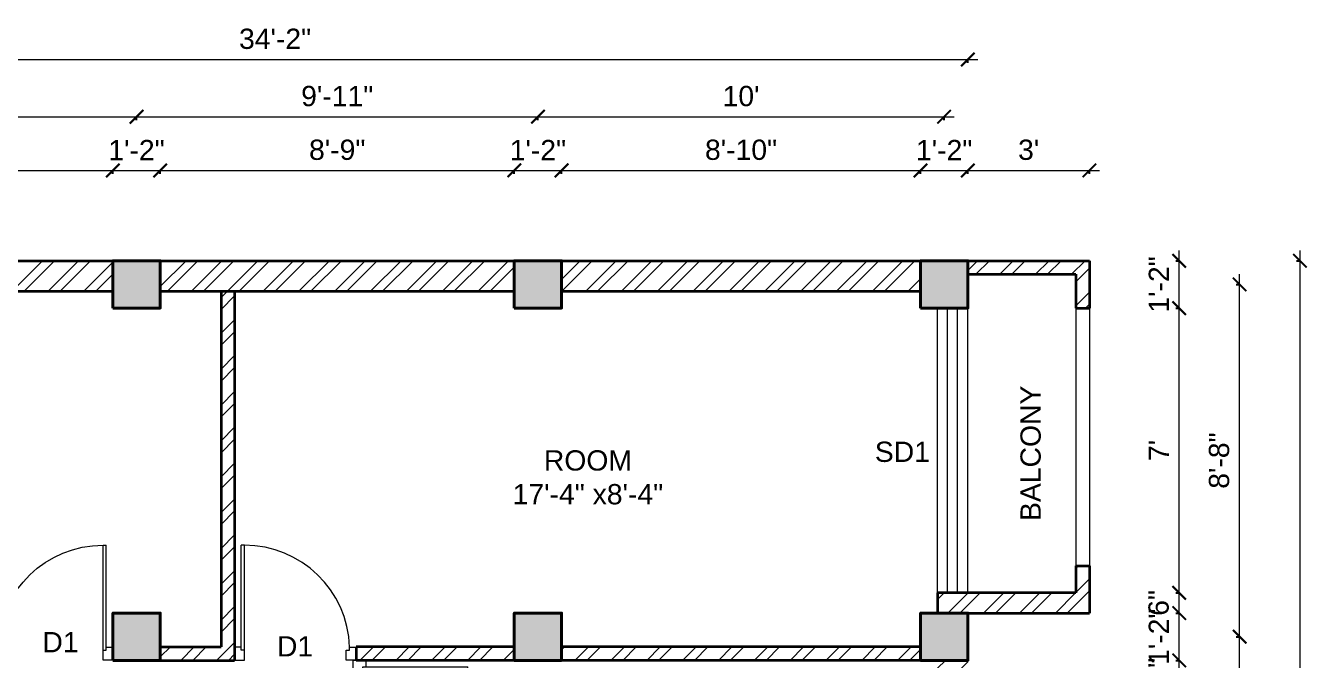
# Model space of a CAD drawing. Header units: inches. Extents: x 122663 to 154153, y 34228 to 39758.
# Drawn here: x 123268.4 to 123647.6, y 37373.9 to 37561.8 of the extents above; entities that cross this region are included whole.
import ezdxf

# ---------------------------------------------------------------- set-up
doc = ezdxf.new("R2010")
doc.units = ezdxf.units.IN
doc.header["$MEASUREMENT"] = 0
doc.header["$PDMODE"] = 35
for name, color, linetype, lineweight in [('Column', 181, 'Continuous', 40), ('Dimension', 130, 'Continuous', 9), ('Hatch', 9, 'Continuous', 9), ('Stairs', 61, 'Continuous', 18), ('TEXT', 255, 'Continuous', 35), ('Walls', 11, 'Continuous', 35), ('Windows', 151, 'Continuous', 15)]:
    doc.layers.add(name, color=color, linetype=linetype, lineweight=lineweight)
doc.styles.get("Standard").update_dxf_attribs({"font": 'arial.ttf'})
doc.dimstyles.get("Standard").update_dxf_attribs({"dimtxt": 6, "dimasz": 4, "dimexe": 0, "dimexo": 6, "dimgap": 3, "dimtad": 1, "dimdec": 0, "dimzin": 0, "dimdsep": 46, "dimlunit": 4, "dimtxsty": 'Standard', "dimblk": 'ARCHTICK', "dimcen": 0.09, "dimdle": 3, "dimclrd": 256, "dimadec": 0, "dimazin": 0, "dimtfac": 1, "dimtdec": 0, "dimtofl": 0, "dimtmove": 0, "dimatfit": 3, "dimfxl": 1, "dimfxlon": 1, "dimtolj": 1, "dimtzin": 0, "dimlwd": -1, "dimarcsym": 0})

# ---------------------------------------------------------------- blocks, each defined once
blk = doc.blocks.new('colm')
at = {"layer": 'Hatch'}
h = blk.add_hatch(color=256, dxfattribs=at)
h.dxf.hatch_style = 1
h.paths.add_polyline_path([(66705.71, 8319.73), (66705.71, 8307.73), (66717.71, 8307.73), (66717.71, 8319.73)])
at = {"layer": 'Column'}
blk.add_lwpolyline([(66705.71, 8307.73), (66717.71, 8307.73), (66717.71, 8319.73), (66705.71, 8319.73)], close=True, dxfattribs=at)
blk = doc.blocks.new('GFFGS')
at = {"layer": 'Windows'}
for p, q in [((97915.22, 19628.63), (97915.22, 19658.74)), ((97916.19, 19658.74), (97915.22, 19658.74)), ((97916.19, 19627.65), (97916.19, 19658.77)), ((97915.22, 19628.63), (97913.27, 19628.63)), ((97913.27, 19628.63), (97913.27, 19624.73)), ((97915.22, 19627.65), (97915.22, 19628.63)), ((97916.19, 19627.65), (97915.22, 19627.65)), ((97916.19, 19624.73), (97916.19, 19627.65)), ((97946.35, 19624.73), (97946.35, 19627.65)), ((97946.35, 19627.65), (97947.32, 19627.65)), ((97947.32, 19627.65), (97947.32, 19628.63)), ((97947.32, 19628.63), (97949.27, 19628.63)), ((97949.27, 19628.63), (97949.27, 19624.73)), ((97913.27, 19624.73), (97916.19, 19624.73)), ((97949.27, 19624.73), (97946.35, 19624.73))]:
    blk.add_line(p, q, dxfattribs=at)
blk.add_arc((97916.25, 19627.66), 31.08, 1.7801, 90.1235, dxfattribs=at)
blk = doc.blocks.new('_ArchTick')
at = {"color": 0, "linetype": 'ByBlock', "const_width": 0.15}
blk.add_lwpolyline([(-0.5, -0.5), (0.5, 0.5)], dxfattribs=at)
blk = doc.blocks.new('*D1239')
at = {"layer": 'Defpoints', "color": 0, "transparency": 16777216}
for p in [(123547.17, 37387.95), (123609.72, 37387.95), (123547.17, 37358.82)]:
    blk.add_point(p, dxfattribs=at)
at = {"layer": 'Dimension', "color": 0, "lineweight": -2, "transparency": 16777216}
for p, q in [((123608.72, 37387.95), (123609.72, 37387.95)), ((123608.72, 37358.82), (123609.72, 37358.82))]:
    blk.add_line(p, q, dxfattribs=at)
at = {"layer": 'Dimension', "transparency": 16777216}
blk.add_line((123609.72, 37355.82), (123609.72, 37390.95), dxfattribs=at)
at = {"layer": 'Dimension', "transparency": 16777216, "xscale": 4, "yscale": 4, "zscale": 4}
for p, rotation in [((123609.72, 37387.95), 90), ((123609.72, 37358.82), 270)]:
    blk.add_blockref('_ArchTick', p, dxfattribs=dict(at, rotation=rotation))
at = {"layer": 'Dimension', "color": 0, "lineweight": -2, "transparency": 16777216, "insert": (123603.65, 37366.38), "char_height": 6, "attachment_point": 5, "rotation": 90}
blk.add_mtext('\\A1;2\'-5"', dxfattribs=at)
blk = doc.blocks.new('*D1163')
at = {"layer": 'Defpoints', "color": 0, "transparency": 16777216}
for p in [(123547.17, 37387.95), (123609.72, 37387.95), (123547.17, 37373.95)]:
    blk.add_point(p, dxfattribs=at)
at = {"layer": 'Dimension', "color": 0, "lineweight": -2, "transparency": 16777216}
for p, q in [((123608.72, 37387.95), (123609.72, 37387.95)), ((123608.72, 37373.95), (123609.72, 37373.95))]:
    blk.add_line(p, q, dxfattribs=at)
at = {"layer": 'Dimension', "transparency": 16777216}
blk.add_line((123609.72, 37370.95), (123609.72, 37390.95), dxfattribs=at)
at = {"layer": 'Dimension', "transparency": 16777216, "xscale": 4, "yscale": 4, "zscale": 4}
for p, rotation in [((123609.72, 37387.95), 90), ((123609.72, 37373.95), 270)]:
    blk.add_blockref('_ArchTick', p, dxfattribs=dict(at, rotation=rotation))
at = {"layer": 'Dimension', "color": 0, "lineweight": -2, "transparency": 16777216, "insert": (123603.7, 37380.95), "char_height": 6, "attachment_point": 5, "rotation": 90}
blk.add_mtext('\\A1;1\'-2"', dxfattribs=at)
blk = doc.blocks.new('*D1311')
at = {"layer": 'Defpoints', "color": 0, "transparency": 16777216}
for p in [(123547.17, 37478.19), (123609.72, 37478.19), (123547.17, 37393.95)]:
    blk.add_point(p, dxfattribs=at)
at = {"layer": 'Dimension', "transparency": 16777216}
blk.add_line((123609.72, 37390.95), (123609.72, 37481.19), dxfattribs=at)
at = {"layer": 'Dimension', "color": 0, "lineweight": -2, "transparency": 16777216}
for p, q in [((123608.72, 37478.19), (123609.72, 37478.19)), ((123608.72, 37393.95), (123609.72, 37393.95))]:
    blk.add_line(p, q, dxfattribs=at)
at = {"layer": 'Dimension', "transparency": 16777216, "xscale": 4, "yscale": 4, "zscale": 4}
for p, rotation in [((123609.72, 37478.19), 90), ((123609.72, 37393.95), 270)]:
    blk.add_blockref('_ArchTick', p, dxfattribs=dict(at, rotation=rotation))
at = {"layer": 'Dimension', "color": 0, "lineweight": -2, "transparency": 16777216, "insert": (123603.72, 37436.07), "char_height": 6, "attachment_point": 5, "rotation": 90}
blk.add_mtext("\\A1;7'", dxfattribs=at)
blk = doc.blocks.new('*D1164')
at = {"layer": 'Defpoints', "color": 0, "transparency": 16777216}
for p in [(123547.17, 37492.19), (123609.72, 37492.19), (123547.17, 37478.19)]:
    blk.add_point(p, dxfattribs=at)
at = {"layer": 'Dimension', "transparency": 16777216}
blk.add_line((123609.72, 37475.19), (123609.72, 37495.19), dxfattribs=at)
at = {"layer": 'Dimension', "color": 0, "lineweight": -2, "transparency": 16777216}
for p, q in [((123608.72, 37492.19), (123609.72, 37492.19)), ((123608.72, 37478.19), (123609.72, 37478.19))]:
    blk.add_line(p, q, dxfattribs=at)
at = {"layer": 'Dimension', "transparency": 16777216, "xscale": 4, "yscale": 4, "zscale": 4}
for p, rotation in [((123609.72, 37492.19), 90), ((123609.72, 37478.19), 270)]:
    blk.add_blockref('_ArchTick', p, dxfattribs=dict(at, rotation=rotation))
at = {"layer": 'Dimension', "color": 0, "lineweight": -2, "transparency": 16777216, "insert": (123603.7, 37485.19), "char_height": 6, "attachment_point": 5, "rotation": 90}
blk.add_mtext('\\A1;1\'-2"', dxfattribs=at)
blk = doc.blocks.new('*D1312')
at = {"layer": 'Defpoints', "color": 0, "transparency": 16777216}
for p in [(123547.17, 37380.95), (123627.6, 37380.95), (123547.17, 37246.7)]:
    blk.add_point(p, dxfattribs=at)
at = {"layer": 'Dimension', "transparency": 16777216}
blk.add_line((123627.6, 37243.7), (123627.6, 37383.95), dxfattribs=at)
at = {"layer": 'Dimension', "color": 0, "lineweight": -2, "transparency": 16777216}
for p, q in [((123626.6, 37380.95), (123627.6, 37380.95)), ((123626.6, 37246.7), (123627.6, 37246.7))]:
    blk.add_line(p, q, dxfattribs=at)
at = {"layer": 'Dimension', "transparency": 16777216, "xscale": 4, "yscale": 4, "zscale": 4}
for p, rotation in [((123627.6, 37380.95), 90), ((123627.6, 37246.7), 270)]:
    blk.add_blockref('_ArchTick', p, dxfattribs=dict(at, rotation=rotation))
at = {"layer": 'Dimension', "color": 0, "lineweight": -2, "transparency": 16777216, "insert": (123621.59, 37313.82), "char_height": 6, "attachment_point": 5, "rotation": 90}
blk.add_mtext('\\A1;11\'-2"', dxfattribs=at)
blk = doc.blocks.new('*D1313')
at = {"layer": 'Defpoints', "color": 0, "transparency": 16777216}
for p in [(123547.17, 37485.19), (123627.6, 37485.19), (123547.17, 37380.95)]:
    blk.add_point(p, dxfattribs=at)
at = {"layer": 'Dimension', "transparency": 16777216}
blk.add_line((123627.6, 37377.95), (123627.6, 37488.19), dxfattribs=at)
at = {"layer": 'Dimension', "color": 0, "lineweight": -2, "transparency": 16777216}
for p, q in [((123626.6, 37485.19), (123627.6, 37485.19)), ((123626.6, 37380.95), (123627.6, 37380.95))]:
    blk.add_line(p, q, dxfattribs=at)
at = {"layer": 'Dimension', "transparency": 16777216, "xscale": 4, "yscale": 4, "zscale": 4}
for p, rotation in [((123627.6, 37485.19), 90), ((123627.6, 37380.95), 270)]:
    blk.add_blockref('_ArchTick', p, dxfattribs=dict(at, rotation=rotation))
at = {"layer": 'Dimension', "color": 0, "lineweight": -2, "transparency": 16777216, "insert": (123621.54, 37433.07), "char_height": 6, "attachment_point": 5, "rotation": 90}
blk.add_mtext('\\A1;8\'-8"', dxfattribs=at)
blk = doc.blocks.new('*D1314')
at = {"layer": 'Defpoints', "color": 0, "transparency": 16777216}
for p in [(123547.17, 37492.19), (123547.17, 37239.7), (123645.44, 37239.7)]:
    blk.add_point(p, dxfattribs=at)
at = {"layer": 'Dimension', "transparency": 16777216}
blk.add_line((123645.44, 37495.19), (123645.44, 37236.7), dxfattribs=at)
at = {"layer": 'Dimension', "color": 0, "lineweight": -2, "transparency": 16777216}
for p, q in [((123644.44, 37492.19), (123645.44, 37492.19)), ((123644.44, 37239.7), (123645.44, 37239.7))]:
    blk.add_line(p, q, dxfattribs=at)
at = {"layer": 'Dimension', "transparency": 16777216, "xscale": 4, "yscale": 4, "zscale": 4}
for p, rotation in [((123645.44, 37492.19), 90), ((123645.44, 37239.7), 270)]:
    blk.add_blockref('_ArchTick', p, dxfattribs=dict(at, rotation=rotation))
at = {"layer": 'Dimension', "color": 0, "lineweight": -2, "transparency": 16777216, "insert": (123639.42, 37365.95), "char_height": 6, "attachment_point": 5, "rotation": 90}
blk.add_mtext("\\A1;21'", dxfattribs=at)
blk = doc.blocks.new('*D1316')
at = {"layer": 'Defpoints', "color": 0, "transparency": 16777216}
for p in [(123294.17, 37518.94), (123151.17, 37492.19), (123294.17, 37492.19)]:
    blk.add_point(p, dxfattribs=at)
at = {"layer": 'Dimension', "transparency": 16777216}
blk.add_line((123148.17, 37518.94), (123297.17, 37518.94), dxfattribs=at)
at = {"layer": 'Dimension', "color": 0, "lineweight": -2, "transparency": 16777216}
for p, q in [((123151.17, 37517.94), (123151.17, 37518.94)), ((123294.17, 37517.94), (123294.17, 37518.94))]:
    blk.add_line(p, q, dxfattribs=at)
at = {"layer": 'Dimension', "transparency": 16777216, "xscale": 4, "yscale": 4, "zscale": 4, "rotation": 180}
blk.add_blockref('_ArchTick', (123151.17, 37518.94), dxfattribs=at)
at = {"layer": 'Dimension', "transparency": 16777216, "xscale": 4, "yscale": 4, "zscale": 4}
blk.add_blockref('_ArchTick', (123294.17, 37518.94), dxfattribs=at)
at = {"layer": 'Dimension', "color": 0, "lineweight": -2, "transparency": 16777216, "insert": (123222.67, 37524.96), "char_height": 6, "attachment_point": 5}
blk.add_mtext('\\A1;11\'-11"', dxfattribs=at)
blk = doc.blocks.new('*D1317')
at = {"layer": 'Defpoints', "color": 0, "transparency": 16777216}
for p in [(123308.17, 37518.94), (123294.17, 37492.19), (123308.17, 37492.19)]:
    blk.add_point(p, dxfattribs=at)
at = {"layer": 'Dimension', "transparency": 16777216}
blk.add_line((123291.17, 37518.94), (123311.17, 37518.94), dxfattribs=at)
at = {"layer": 'Dimension', "color": 0, "lineweight": -2, "transparency": 16777216}
for p, q in [((123294.17, 37517.94), (123294.17, 37518.94)), ((123308.17, 37517.94), (123308.17, 37518.94))]:
    blk.add_line(p, q, dxfattribs=at)
at = {"layer": 'Dimension', "transparency": 16777216, "xscale": 4, "yscale": 4, "zscale": 4, "rotation": 180}
blk.add_blockref('_ArchTick', (123294.17, 37518.94), dxfattribs=at)
at = {"layer": 'Dimension', "transparency": 16777216, "xscale": 4, "yscale": 4, "zscale": 4}
blk.add_blockref('_ArchTick', (123308.17, 37518.94), dxfattribs=at)
at = {"layer": 'Dimension', "color": 0, "lineweight": -2, "transparency": 16777216, "insert": (123301.17, 37524.96), "char_height": 6, "attachment_point": 5}
blk.add_mtext('\\A1;1\'-2"', dxfattribs=at)
blk = doc.blocks.new('*D1318')
at = {"layer": 'Defpoints', "color": 0, "transparency": 16777216}
for p in [(123412.95, 37518.94), (123308.17, 37492.19), (123412.95, 37492.19)]:
    blk.add_point(p, dxfattribs=at)
at = {"layer": 'Dimension', "transparency": 16777216}
blk.add_line((123305.17, 37518.94), (123415.95, 37518.94), dxfattribs=at)
at = {"layer": 'Dimension', "color": 0, "lineweight": -2, "transparency": 16777216}
for p, q in [((123308.17, 37517.94), (123308.17, 37518.94)), ((123412.95, 37517.94), (123412.95, 37518.94))]:
    blk.add_line(p, q, dxfattribs=at)
at = {"layer": 'Dimension', "transparency": 16777216, "xscale": 4, "yscale": 4, "zscale": 4, "rotation": 180}
blk.add_blockref('_ArchTick', (123308.17, 37518.94), dxfattribs=at)
at = {"layer": 'Dimension', "transparency": 16777216, "xscale": 4, "yscale": 4, "zscale": 4}
blk.add_blockref('_ArchTick', (123412.95, 37518.94), dxfattribs=at)
at = {"layer": 'Dimension', "color": 0, "lineweight": -2, "transparency": 16777216, "insert": (123360.56, 37525.01), "char_height": 6, "attachment_point": 5}
blk.add_mtext('\\A1;8\'-9"', dxfattribs=at)
blk = doc.blocks.new('*D1319')
at = {"layer": 'Defpoints', "color": 0, "transparency": 16777216}
for p in [(123426.95, 37518.94), (123412.95, 37492.19), (123426.95, 37492.19)]:
    blk.add_point(p, dxfattribs=at)
at = {"layer": 'Dimension', "transparency": 16777216}
blk.add_line((123409.95, 37518.94), (123429.95, 37518.94), dxfattribs=at)
at = {"layer": 'Dimension', "color": 0, "lineweight": -2, "transparency": 16777216}
for p, q in [((123412.95, 37517.94), (123412.95, 37518.94)), ((123426.95, 37517.94), (123426.95, 37518.94))]:
    blk.add_line(p, q, dxfattribs=at)
at = {"layer": 'Dimension', "transparency": 16777216, "xscale": 4, "yscale": 4, "zscale": 4, "rotation": 180}
blk.add_blockref('_ArchTick', (123412.95, 37518.94), dxfattribs=at)
at = {"layer": 'Dimension', "transparency": 16777216, "xscale": 4, "yscale": 4, "zscale": 4}
blk.add_blockref('_ArchTick', (123426.95, 37518.94), dxfattribs=at)
at = {"layer": 'Dimension', "color": 0, "lineweight": -2, "transparency": 16777216, "insert": (123419.95, 37524.96), "char_height": 6, "attachment_point": 5}
blk.add_mtext('\\A1;1\'-2"', dxfattribs=at)
blk = doc.blocks.new('*D1320')
at = {"layer": 'Defpoints', "color": 0, "transparency": 16777216}
for p in [(123533.17, 37518.94), (123426.95, 37492.19), (123533.17, 37492.19)]:
    blk.add_point(p, dxfattribs=at)
at = {"layer": 'Dimension', "transparency": 16777216}
blk.add_line((123423.95, 37518.94), (123536.17, 37518.94), dxfattribs=at)
at = {"layer": 'Dimension', "color": 0, "lineweight": -2, "transparency": 16777216}
for p, q in [((123426.95, 37517.94), (123426.95, 37518.94)), ((123533.17, 37517.94), (123533.17, 37518.94))]:
    blk.add_line(p, q, dxfattribs=at)
at = {"layer": 'Dimension', "transparency": 16777216, "xscale": 4, "yscale": 4, "zscale": 4, "rotation": 180}
blk.add_blockref('_ArchTick', (123426.95, 37518.94), dxfattribs=at)
at = {"layer": 'Dimension', "transparency": 16777216, "xscale": 4, "yscale": 4, "zscale": 4}
blk.add_blockref('_ArchTick', (123533.17, 37518.94), dxfattribs=at)
at = {"layer": 'Dimension', "color": 0, "lineweight": -2, "transparency": 16777216, "insert": (123480.06, 37525.01), "char_height": 6, "attachment_point": 5}
blk.add_mtext('\\A1;8\'-10"', dxfattribs=at)
blk = doc.blocks.new('*D1321')
at = {"layer": 'Defpoints', "color": 0, "transparency": 16777216}
for p in [(123547.17, 37518.94), (123533.17, 37492.19), (123547.17, 37492.19)]:
    blk.add_point(p, dxfattribs=at)
at = {"layer": 'Dimension', "transparency": 16777216}
blk.add_line((123530.17, 37518.94), (123550.17, 37518.94), dxfattribs=at)
at = {"layer": 'Dimension', "color": 0, "lineweight": -2, "transparency": 16777216}
for p, q in [((123533.17, 37517.94), (123533.17, 37518.94)), ((123547.17, 37517.94), (123547.17, 37518.94))]:
    blk.add_line(p, q, dxfattribs=at)
at = {"layer": 'Dimension', "transparency": 16777216, "xscale": 4, "yscale": 4, "zscale": 4, "rotation": 180}
blk.add_blockref('_ArchTick', (123533.17, 37518.94), dxfattribs=at)
at = {"layer": 'Dimension', "transparency": 16777216, "xscale": 4, "yscale": 4, "zscale": 4}
blk.add_blockref('_ArchTick', (123547.17, 37518.94), dxfattribs=at)
at = {"layer": 'Dimension', "color": 0, "lineweight": -2, "transparency": 16777216, "insert": (123540.17, 37524.96), "char_height": 6, "attachment_point": 5}
blk.add_mtext('\\A1;1\'-2"', dxfattribs=at)
blk = doc.blocks.new('*D1322')
at = {"layer": 'Defpoints', "color": 0, "transparency": 16777216}
for p in [(123301.17, 37534.83), (123144.17, 37492.19), (123301.17, 37492.19)]:
    blk.add_point(p, dxfattribs=at)
at = {"layer": 'Dimension', "transparency": 16777216}
blk.add_line((123141.17, 37534.83), (123304.17, 37534.83), dxfattribs=at)
at = {"layer": 'Dimension', "color": 0, "lineweight": -2, "transparency": 16777216}
for p, q in [((123144.17, 37533.83), (123144.17, 37534.83)), ((123301.17, 37533.83), (123301.17, 37534.83))]:
    blk.add_line(p, q, dxfattribs=at)
at = {"layer": 'Dimension', "transparency": 16777216, "xscale": 4, "yscale": 4, "zscale": 4, "rotation": 180}
blk.add_blockref('_ArchTick', (123144.17, 37534.83), dxfattribs=at)
at = {"layer": 'Dimension', "transparency": 16777216, "xscale": 4, "yscale": 4, "zscale": 4}
blk.add_blockref('_ArchTick', (123301.17, 37534.83), dxfattribs=at)
at = {"layer": 'Dimension', "color": 0, "lineweight": -2, "transparency": 16777216, "insert": (123222.67, 37540.9), "char_height": 6, "attachment_point": 5}
blk.add_mtext('\\A1;13\'-1"', dxfattribs=at)
blk = doc.blocks.new('*D1323')
at = {"layer": 'Defpoints', "color": 0, "transparency": 16777216}
for p in [(123419.95, 37534.83), (123301.17, 37492.19), (123419.95, 37492.19)]:
    blk.add_point(p, dxfattribs=at)
at = {"layer": 'Dimension', "transparency": 16777216}
blk.add_line((123298.17, 37534.83), (123422.95, 37534.83), dxfattribs=at)
at = {"layer": 'Dimension', "color": 0, "lineweight": -2, "transparency": 16777216}
for p, q in [((123301.17, 37533.83), (123301.17, 37534.83)), ((123419.95, 37533.83), (123419.95, 37534.83))]:
    blk.add_line(p, q, dxfattribs=at)
at = {"layer": 'Dimension', "transparency": 16777216, "xscale": 4, "yscale": 4, "zscale": 4, "rotation": 180}
blk.add_blockref('_ArchTick', (123301.17, 37534.83), dxfattribs=at)
at = {"layer": 'Dimension', "transparency": 16777216, "xscale": 4, "yscale": 4, "zscale": 4}
blk.add_blockref('_ArchTick', (123419.95, 37534.83), dxfattribs=at)
at = {"layer": 'Dimension', "color": 0, "lineweight": -2, "transparency": 16777216, "insert": (123360.56, 37540.9), "char_height": 6, "attachment_point": 5}
blk.add_mtext('\\A1;9\'-11"', dxfattribs=at)
blk = doc.blocks.new('*D1324')
at = {"layer": 'Defpoints', "color": 0, "transparency": 16777216}
for p in [(123540.17, 37534.83), (123419.95, 37492.19), (123540.17, 37492.19)]:
    blk.add_point(p, dxfattribs=at)
at = {"layer": 'Dimension', "transparency": 16777216}
blk.add_line((123416.95, 37534.83), (123543.17, 37534.83), dxfattribs=at)
at = {"layer": 'Dimension', "color": 0, "lineweight": -2, "transparency": 16777216}
for p, q in [((123419.95, 37533.83), (123419.95, 37534.83)), ((123540.17, 37533.83), (123540.17, 37534.83))]:
    blk.add_line(p, q, dxfattribs=at)
at = {"layer": 'Dimension', "transparency": 16777216, "xscale": 4, "yscale": 4, "zscale": 4, "rotation": 180}
blk.add_blockref('_ArchTick', (123419.95, 37534.83), dxfattribs=at)
at = {"layer": 'Dimension', "transparency": 16777216, "xscale": 4, "yscale": 4, "zscale": 4}
blk.add_blockref('_ArchTick', (123540.17, 37534.83), dxfattribs=at)
at = {"layer": 'Dimension', "color": 0, "lineweight": -2, "transparency": 16777216, "insert": (123480.06, 37540.9), "char_height": 6, "attachment_point": 5}
blk.add_mtext("\\A1;10'", dxfattribs=at)
blk = doc.blocks.new('*D1165')
at = {"layer": 'Defpoints', "color": 0, "transparency": 16777216}
for p in [(123547.17, 37551.78), (123137.17, 37492.19), (123547.17, 37492.19)]:
    blk.add_point(p, dxfattribs=at)
at = {"layer": 'Dimension', "transparency": 16777216}
blk.add_line((123134.17, 37551.78), (123550.17, 37551.78), dxfattribs=at)
at = {"layer": 'Dimension', "color": 0, "lineweight": -2, "transparency": 16777216}
for p, q in [((123137.17, 37550.78), (123137.17, 37551.78)), ((123547.17, 37550.78), (123547.17, 37551.78))]:
    blk.add_line(p, q, dxfattribs=at)
at = {"layer": 'Dimension', "transparency": 16777216, "xscale": 4, "yscale": 4, "zscale": 4, "rotation": 180}
blk.add_blockref('_ArchTick', (123137.17, 37551.78), dxfattribs=at)
at = {"layer": 'Dimension', "transparency": 16777216, "xscale": 4, "yscale": 4, "zscale": 4}
blk.add_blockref('_ArchTick', (123547.17, 37551.78), dxfattribs=at)
at = {"layer": 'Dimension', "color": 0, "lineweight": -2, "transparency": 16777216, "insert": (123342.17, 37557.85), "char_height": 6, "attachment_point": 5}
blk.add_mtext('\\A1;34\'-2"', dxfattribs=at)
blk = doc.blocks.new('*D1362')
at = {"layer": 'Defpoints', "color": 0, "transparency": 16777216}
for p in [(123583.17, 37518.94), (123547.17, 37492.19), (123583.17, 37492.19)]:
    blk.add_point(p, dxfattribs=at)
at = {"layer": 'Dimension', "transparency": 16777216}
blk.add_line((123544.17, 37518.94), (123586.17, 37518.94), dxfattribs=at)
at = {"layer": 'Dimension', "color": 0, "lineweight": -2, "transparency": 16777216}
for p, q in [((123547.17, 37517.94), (123547.17, 37518.94)), ((123583.17, 37517.94), (123583.17, 37518.94))]:
    blk.add_line(p, q, dxfattribs=at)
at = {"layer": 'Dimension', "transparency": 16777216, "xscale": 4, "yscale": 4, "zscale": 4, "rotation": 180}
blk.add_blockref('_ArchTick', (123547.17, 37518.94), dxfattribs=at)
at = {"layer": 'Dimension', "transparency": 16777216, "xscale": 4, "yscale": 4, "zscale": 4}
blk.add_blockref('_ArchTick', (123583.17, 37518.94), dxfattribs=at)
at = {"layer": 'Dimension', "color": 0, "lineweight": -2, "transparency": 16777216, "insert": (123565.17, 37525.01), "char_height": 6, "attachment_point": 5}
blk.add_mtext("\\A1;3'", dxfattribs=at)
blk = doc.blocks.new('*D1419')
at = {"layer": 'Defpoints', "color": 0, "transparency": 16777216}
for p in [(123538.17, 37393.95), (123609.72, 37393.95), (123547.17, 37387.95)]:
    blk.add_point(p, dxfattribs=at)
at = {"layer": 'Dimension', "transparency": 16777216}
blk.add_line((123609.72, 37384.95), (123609.72, 37396.95), dxfattribs=at)
at = {"layer": 'Dimension', "color": 0, "lineweight": -2, "transparency": 16777216}
for p, q in [((123608.72, 37393.95), (123609.72, 37393.95)), ((123608.72, 37387.95), (123609.72, 37387.95))]:
    blk.add_line(p, q, dxfattribs=at)
at = {"layer": 'Dimension', "transparency": 16777216, "xscale": 4, "yscale": 4, "zscale": 4}
for p, rotation in [((123609.72, 37393.95), 90), ((123609.72, 37387.95), 270)]:
    blk.add_blockref('_ArchTick', p, dxfattribs=dict(at, rotation=rotation))
at = {"layer": 'Dimension', "color": 0, "lineweight": -2, "transparency": 16777216, "insert": (123603.65, 37390.95), "char_height": 6, "attachment_point": 5, "rotation": 90}
blk.add_mtext('\\A1;6"', dxfattribs=at)

msp = doc.modelspace()

# ---------------------------------------------------------------- hatches: boundary and pattern name
at = {"layer": 'Hatch'}
h = msp.add_hatch(dxfattribs=at)
h.set_pattern_fill('ANSI32', color=256, scale=20)
h.set_pattern_definition([(45, (31061.1034, 52.399), (-5.30330086, 5.30330086), []), (45, (31064.639, 52.399), (-5.30330086, 5.30330086), [])])
h.paths.add_polyline_path([(123146.17, 37253.7), (123137.17, 37253.7), (123137.17, 37289.82), (123146.17, 37289.82)])
h.paths.add_polyline_path([(123294.17, 37239.7), (123151.17, 37239.7), (123151.17, 37248.7), (123294.17, 37248.7)])
h.paths.add_polyline_path([(123412.95, 37239.7), (123308.17, 37239.7), (123308.17, 37248.7), (123365.17, 37248.7), (123365.17, 37326.95), (123338.17, 37326.95), (123338.17, 37330.31), (123338.17, 37330.95), (123365.17, 37330.95), (123365.17, 37337.95), (123369.17, 37337.95), (123369.17, 37248.7), (123412.95, 37248.7)])
h.paths.add_polyline_path([(123533.17, 37239.7), (123426.95, 37239.7), (123426.95, 37248.7), (123533.17, 37248.7)])
h.paths.add_polyline_path([(123583.17, 37239.7), (123547.17, 37239.7), (123547.17, 37253.7), (123583.17, 37253.7)])
h.paths.add_polyline_path([(123547.17, 37253.7), (123538.17, 37253.7), (123538.17, 37268.82), (123547.17, 37268.82)])
h.paths.add_polyline_path([(123533.17, 37373.95), (123426.95, 37373.95), (123426.95, 37377.95), (123533.17, 37377.95)])
h.paths.add_polyline_path([(123547.17, 37358.82), (123538.17, 37358.82), (123538.17, 37373.95), (123547.17, 37373.95)])
h.paths.add_polyline_path([(123412.95, 37373.95), (123366.17, 37373.95), (123366.17, 37377.95), (123412.95, 37377.95)])
h.paths.add_polyline_path([(123412.95, 37483.19), (123308.17, 37483.19), (123308.17, 37492.19), (123412.95, 37492.19)])
h.paths.add_polyline_path([(123533.17, 37483.19), (123426.95, 37483.19), (123426.95, 37492.19), (123533.17, 37492.19)])
h.paths.add_polyline_path([(123294.17, 37483.19), (123151.17, 37483.19), (123151.17, 37492.19), (123294.17, 37492.19)])
h.paths.add_polyline_path([(123330.17, 37373.95), (123308.17, 37373.95), (123308.17, 37377.95), (123326.17, 37377.95), (123326.17, 37483.19), (123330.17, 37483.19)])
h.paths.add_polyline_path([(123258.17, 37373.95), (123151.17, 37373.95), (123151.17, 37377.95), (123258.17, 37377.95)])
h.paths.add_polyline_path([(123146.17, 37355.88), (123137.17, 37355.88), (123137.17, 37373.95), (123146.17, 37373.95)])
h.paths.add_polyline_path([(123146.17, 37337.82), (123137.17, 37337.82), (123137.17, 37355.88), (123146.17, 37355.88)])
h.paths.add_polyline_path([(123308.17, 37289.7), (123304.17, 37289.7), (123304.17, 37330.95), (123308.17, 37330.95)])
h = msp.add_hatch(dxfattribs=at)
h.set_pattern_fill('ANSI32', color=256, scale=20)
h.set_pattern_definition([(45, (13226.2134, 88.763), (-5.30330086, 5.30330086), []), (45, (13229.749, 88.763), (-5.30330086, 5.30330086), [])])
h.paths.add_polyline_path([(123583.17, 37478.19), (123583.17, 37492.19), (123547.17, 37492.19), (123547.17, 37488.19), (123579.17, 37488.19), (123579.17, 37478.19)])
h.paths.add_polyline_path([(123583.17, 37387.95), (123583.17, 37401.95), (123579.17, 37401.95), (123579.17, 37393.95), (123538.17, 37393.95), (123538.17, 37387.95), (123547.17, 37387.95)])

# ---------------------------------------------------------------- linework, layer by layer
at = {"layer": 'Stairs'}
for p, q in [((123579.17, 37478.19), (123579.17, 37401.95)), ((123583.17, 37478.19), (123583.17, 37401.95))]:
    msp.add_line(p, q, dxfattribs=at)
at = {"layer": 'Walls'}
for p, q in [((123151.17, 37492.19), (123294.17, 37492.19)), ((123308.17, 37492.19), (123412.95, 37492.19)), ((123426.95, 37492.19), (123533.17, 37492.19)), ((123547.17, 37492.19), (123583.17, 37492.19)), ((123583.17, 37492.19), (123583.17, 37478.19)), ((123547.17, 37488.19), (123579.17, 37488.19)), ((123579.17, 37488.19), (123579.17, 37478.19)), ((123151.17, 37483.19), (123294.17, 37483.19)), ((123308.17, 37483.19), (123412.95, 37483.19)), ((123326.17, 37483.19), (123326.17, 37377.95)), ((123330.17, 37483.19), (123330.17, 37373.95)), ((123426.95, 37483.19), (123533.17, 37483.19)), ((123579.17, 37478.19), (123583.17, 37478.19)), ((123579.17, 37401.95), (123579.17, 37393.95)), ((123579.17, 37401.95), (123583.17, 37401.95)), ((123583.17, 37401.95), (123583.17, 37387.95)), ((123579.17, 37393.95), (123538.17, 37393.95)), ((123538.17, 37393.95), (123538.17, 37387.95)), ((123547.17, 37387.95), (123583.17, 37387.95)), ((123308.17, 37377.95), (123326.17, 37377.95)), ((123412.95, 37377.95), (123366.17, 37377.95)), ((123366.17, 37377.95), (123366.17, 37373.95)), ((123533.17, 37377.95), (123426.95, 37377.95)), ((123308.17, 37373.95), (123330.17, 37373.95)), ((123533.17, 37373.95), (123366.17, 37373.95))]:
    msp.add_line(p, q, dxfattribs=at)
at = {"layer": 'Windows'}
for p, q in [((123538.17, 37393.95), (123538.17, 37478.19)), ((123541.13, 37393.95), (123541.13, 37478.19)), ((123544.13, 37393.95), (123544.13, 37478.19)), ((123547.17, 37393.95), (123547.17, 37478.19))]:
    msp.add_line(p, q, dxfattribs=at)

# ---------------------------------------------------------------- block references
at = {"layer": 'Column', "xscale": 1.166666666668081, "yscale": 1.166666666668081, "zscale": 1.166666666668081}
for p in [(45470.85, 27785.85), (45589.63, 27785.85), (45709.85, 27785.85), (45470.85, 27681.6), (45589.63, 27681.6), (45709.85, 27681.6)]:
    msp.add_blockref('colm', p, dxfattribs=at)
at = {"layer": 'Walls'}
msp.add_blockref('GFFGS', (25416.9, 17749.27), dxfattribs=at)
at = {"layer": 'Windows', "xscale": -1}
msp.add_blockref('GFFGS', (221207.44, 17749.27), dxfattribs=at)
at = {"layer": 'Windows', "rotation": 270}
msp.add_blockref('GFFGS', (103740.49, 135287.21), dxfattribs=at)

# ---------------------------------------------------------------- texts
at = {"layer": 'TEXT', "insert": (123562.74, 37455.25), "char_height": 6, "attachment_point": 3, "rotation": 90}
msp.add_mtext_dynamic_manual_height_columns('BALCONY', width=42.6174, gutter_width=1, heights=[20.6], dxfattribs=at)
at = {"layer": 'TEXT', "char_height": 6}
for s, width, insert, attachment_point in [('\\pi2.16838;SD1', 18.7269, (123517.48, 37438.67), 1), ('\\pi29.7286;ROOM\\P\\pi20.49122;17\'-4" x8\'-4"', 84.2389, (123391.98, 37420.03), 7), ('\\pi5.0988;D1', 18.7269, (123268.2, 37382.34), 1), ('\\pi5.0988;D1', 18.7269, (123337.62, 37381.1), 1)]:
    msp.add_mtext_dynamic_manual_height_columns(s, width=width, gutter_width=1, heights=[0], dxfattribs=dict(at, insert=insert, attachment_point=attachment_point))

# ---------------------------------------------------------------- dimensions: what is measured, and where the dimension line sits
at = {"layer": 'Dimension', "lineweight": -2}
for base, p1, p2, picture, middle in [((123547.17, 37551.78), (123137.17, 37492.19), (123547.17, 37492.19), '*D1165', (123342.17, 37557.85)), ((123301.17, 37534.83), (123144.17, 37492.19), (123301.17, 37492.19), '*D1322', (123222.67, 37540.9)), ((123419.95, 37534.83), (123301.17, 37492.19), (123419.95, 37492.19), '*D1323', (123360.56, 37540.9)), ((123540.17, 37534.83), (123419.95, 37492.19), (123540.17, 37492.19), '*D1324', (123480.06, 37540.9)), ((123294.17, 37518.94), (123151.17, 37492.19), (123294.17, 37492.19), '*D1316', (123222.67, 37524.96)), ((123412.95, 37518.94), (123308.17, 37492.19), (123412.95, 37492.19), '*D1318', (123360.56, 37525.01)), ((123533.17, 37518.94), (123426.95, 37492.19), (123533.17, 37492.19), '*D1320', (123480.06, 37525.01)), ((123583.17, 37518.94), (123547.17, 37492.19), (123583.17, 37492.19), '*D1362', (123565.17, 37525.01))]:
    dim = msp.add_linear_dim(base=base, p1=p1, p2=p2, dimstyle='Standard', override={"dimtmove": 1}, dxfattribs=at)
    dim.commit()
    dim.dimension.update_dxf_attribs({"geometry": picture, "text_midpoint": middle})
for base, p1, p2, picture, middle in [((123308.17, 37518.94), (123294.17, 37492.19), (123308.17, 37492.19), '*D1317', (123301.17, 37518.94)), ((123426.95, 37518.94), (123412.95, 37492.19), (123426.95, 37492.19), '*D1319', (123419.95, 37518.94)), ((123547.17, 37518.94), (123533.17, 37492.19), (123547.17, 37492.19), '*D1321', (123540.17, 37518.94))]:
    dim = msp.add_linear_dim(base=base, p1=p1, p2=p2, dimstyle='Standard', override={"dimtmove": 1}, dxfattribs=at)
    dim.commit()
    dim.dimension.update_dxf_attribs({"geometry": picture, "text_midpoint": middle, "dimtype": 160})
for base, p1, p2, picture, middle in [((123609.72, 37492.19), (123547.17, 37478.19), (123547.17, 37492.19), '*D1164', (123609.72, 37485.19)), ((123609.72, 37393.95), (123547.17, 37387.95), (123538.17, 37393.95), '*D1419', (123609.72, 37390.95)), ((123609.72, 37387.95), (123547.17, 37358.82), (123547.17, 37387.95), '*D1239', (123609.72, 37366.38)), ((123609.72, 37387.95), (123547.17, 37373.95), (123547.17, 37387.95), '*D1163', (123609.72, 37380.95))]:
    dim = msp.add_linear_dim(base=base, p1=p1, p2=p2, angle=270, dimstyle='Standard', override={"dimtmove": 1}, dxfattribs=at)
    dim.commit()
    dim.dimension.update_dxf_attribs({"geometry": picture, "text_midpoint": middle, "dimtype": 160})
for base, p1, p2, picture, middle in [((123645.44, 37239.7), (123547.17, 37492.19), (123547.17, 37239.7), '*D1314', (123639.42, 37365.95)), ((123627.6, 37485.19), (123547.17, 37380.95), (123547.17, 37485.19), '*D1313', (123621.54, 37433.07)), ((123609.72, 37478.19), (123547.17, 37393.95), (123547.17, 37478.19), '*D1311', (123603.72, 37436.07)), ((123627.6, 37380.95), (123547.17, 37246.7), (123547.17, 37380.95), '*D1312', (123621.59, 37313.82))]:
    dim = msp.add_linear_dim(base=base, p1=p1, p2=p2, angle=270, dimstyle='Standard', override={"dimtmove": 1}, dxfattribs=at)
    dim.commit()
    dim.dimension.update_dxf_attribs({"geometry": picture, "text_midpoint": middle})

doc.saveas('drawing.dxf')
